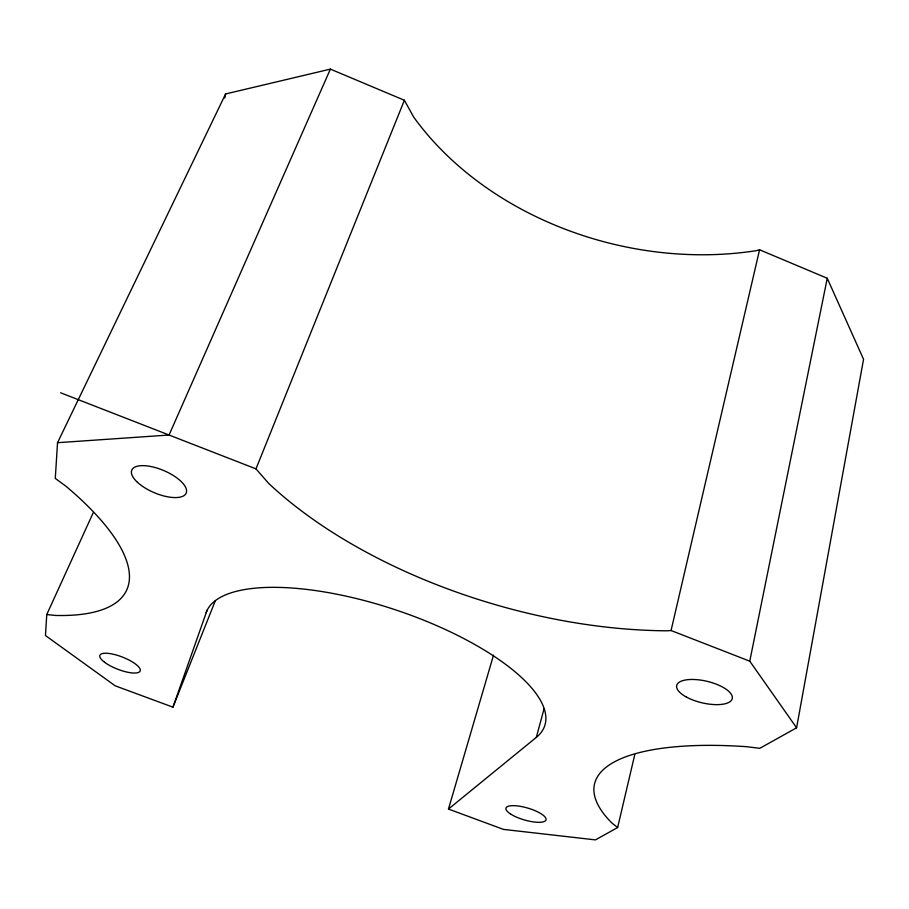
<?xml version="1.0" encoding="UTF-8"?>
<svg xmlns="http://www.w3.org/2000/svg" width="909" height="909" viewBox="0 0 909 909"><rect width="100%" height="100%" fill="white"/><g stroke="black" fill="none" stroke-linecap="round" stroke-linejoin="round"><path stroke-width="1.36" d="M93.184 512.812L46.768 614.541L45.45 635.527L115.193 685.818L172.949 707.168L215.331 600.701M493.519 655.173L448.467 809.055L503.472 829.394L595.463 839.882L617.643 827.531L612.132 823.213A247.532 77.174 12.5 0 1 746.482 746.687L759.776 748.323L796.591 727.802L863.55 359.294L827.247 278.268L759.572 249.782L755.822 250.748A298.686 228.92 13.9 0 1 413.72 117.147L404.38 100.263L330.387 69.118L225.602 93.957L57.528 442.706L55.29 478.418L65.721 486.054A267.485 88.139 25.1 0 1 55.54 615.45L46.768 614.541M224.784 98.036L225.602 93.957M796.591 727.802L749.766 661.173L827.247 278.268M60.653 392.802L255.974 468.874L268.78 483.508A354.68 181.061 16.4 0 0 666.922 630.801L671.069 630.528L759.572 249.782M617.643 827.531L634.789 754.561M448.467 809.055L536.333 737.369L544.093 708.622M172.949 707.168L207.15 610.064M255.974 468.874L404.38 100.263M330.387 69.118L169.063 435.025L57.528 442.706M671.069 630.528L749.766 661.173M206.104 612.7A178.505 62.857 18.4 0 1 414.14 616.461A178.505 62.857 18.4 0 1 536.333 737.369M137.464 482.315A29.531 12.044 22.9 0 0 184.709 495.087A29.531 12.044 22.9 0 0 154.803 467.442A29.531 12.044 22.9 0 0 137.464 482.315M686.318 697.01A28.543 11.044 13.3 0 0 731.881 699.612A28.543 11.044 13.3 0 0 695.215 679.546A28.543 11.044 13.3 0 0 686.318 697.01M104.58 662.275A21.611 6.522 21.2 0 0 139.134 672.126A21.611 6.522 21.2 0 0 116.375 655.037A21.611 6.522 21.2 0 0 104.58 662.275M510.744 814.123A20.873 6.17 16.3 0 0 544.968 821.122A20.873 6.17 16.3 0 0 522.243 806.703A20.873 6.17 16.3 0 0 510.744 814.123"/></g></svg>
